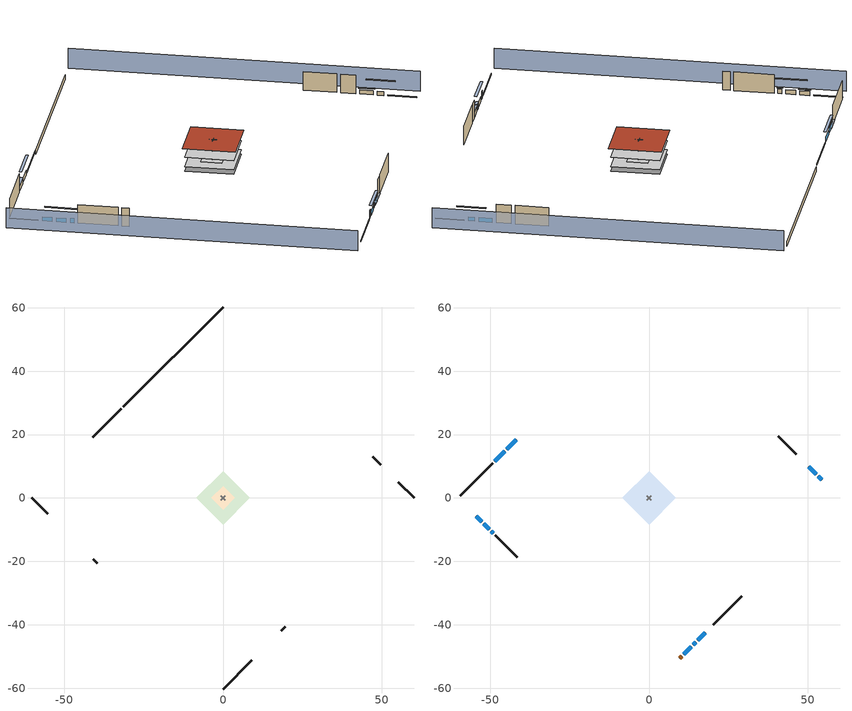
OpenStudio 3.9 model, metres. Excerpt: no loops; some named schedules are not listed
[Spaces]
garage 1
 floor foundation (Slab1 construction): -3.66,0 0,3.66 3.66,0 0,-3.66 z0
 wall outside (Wall1 construction): 49.74,10.49 47.16,13.08 z0.3:5.18
 wall outside (Wall2 construction): 18.39,-41.85 19.68,-40.56 z0.3:5.18
 wall outside (Wall9 construction): -40.9,-19.34 -39.61,-20.63 z0.3:5.18
 wall to conditioned space 1 (Wall5 construction Reversed): 0.65,0.65 -0.65,-0.65 z0.3:5.18
 wall to conditioned space 1 (Wall6 construction Reversed): -0.65,0.65 0.65,-0.65 z0.3:5.18
crawlspace - vented 1
 floor foundation (Slab2 construction): -8.38,0 0,8.38 8.38,0 0,-8.38 z-0.91
 wall outside (RimJoist1 construction): -32.08,28.16 -41.15,19.08 z0.3:0.61
 wall outside (RimJoist2 construction): 60.24,0 55.2,5.04 z0.3:0.61
 wall outside (RimJoist3 construction): 0,-60.24 9.07,-51.16 z0.3:0.61
 wall outside (RimJoist4 construction): -60.24,0 -55.2,-5.04 z0.3:0.61
 wall foundation (FoundationWall1 construction): 0,60.24 -31.42,28.81 z-0.91:0.3
conditioned space 1
 floor to crawlspace - vented 1 (Floor1 construction): -8.38,0 0,8.38 8.38,0 0,-8.38 z0.3
 floor to garage 1 (Floor2 construction): -3.66,0 0,3.66 3.66,0 0,-3.66 z0.3
 floor adiabatic (AdiabaticFloorConstruction): -8.38,0 0,8.38 8.38,0 0,-8.38 z2.74
 wall outside (Wall3 construction): -49.23,11.01 -59.58,0.66 z0.3:5.18
 wall outside (Wall4 construction): 46.5,13.74 40.75,19.49 z0.3:5.18
 wall outside (Wall7 construction): 20.34,-39.9 29.28,-30.96 z0.3:5.18
 wall outside (Wall8 construction): -48.45,-11.79 -41.56,-18.68 z0.3:5.18
 wall outside (AdiabaticWallConstruction): -41.81,18.43 -44.86,15.37 / -45.52,14.72 -48.57,11.67 / 52.77,7.47 50.4,9.84 z0.3:1.43; 54.54,5.7 53.42,6.82 z0.3:1.34; 11.03,-49.21 13.37,-46.87 / -52.14,-8.1 -50.4,-9.84 / -54.54,-5.7 -52.8,-7.44 z0.3:1.4; 14.02,-46.21 14.67,-45.57 z0.3:1.53; 15.32,-44.92 17.73,-42.51 z0.3:1.46; -49.74,-10.5 -49.1,-11.13 z0.3:1.49
 wall outside (AdiabaticWallConstruction 1): 9.73,-50.51 10.38,-49.86 z0.3:2.34
 window (WindowConstruction): -41.81,18.43 -44.86,15.38 z0.3:1.43
 window (WindowConstruction 1): -45.52,14.72 -48.57,11.67 z0.3:1.43
 window (WindowConstruction 2): 54.54,5.7 53.42,6.82 z0.3:1.34
 window (WindowConstruction 3): 52.77,7.47 50.4,9.84 z0.3:1.43
 window (WindowConstruction 4): 11.03,-49.2 13.37,-46.87 z0.3:1.4
 window (WindowConstruction 5): 14.03,-46.21 14.67,-45.57 z0.3:1.52
 window (WindowConstruction 6): 15.32,-44.91 17.73,-42.51 z0.3:1.46
 window (WindowConstruction 7): -52.14,-8.1 -50.4,-9.84 z0.3:1.4
 window (WindowConstruction 8): -49.74,-10.5 -49.1,-11.13 z0.3:1.49
 window (WindowConstruction 9): -54.54,-5.7 -52.8,-7.44 z0.3:1.4
 door (Door): 9.73,-50.51 10.38,-49.86 z0.3:2.34
 ceiling adiabatic (AdiabaticFloorConstruction): 0,-8.38 8.38,0 0,8.38 -8.38,0 z2.74
 roof outside (Roof1 construction): 0,9.14 -9.14,0 0,-9.14 9.14,0 z5.18
shading: -63.47,-3.23 -3.23,-63.47 / 63.47,3.23 3.23,63.47 z0:5.18; -46.8,13.44 -39.87,20.37 -40.3,20.8 -47.23,13.87 z4.18; -48.79,11.45 -45.3,14.93 -45.74,15.36 -49.22,11.88 z1.74; 51.48,8.76 56.48,3.76 56.91,4.19 51.91,9.19 z4.08; 50.19,10.05 52.98,7.26 53.41,7.69 50.62,10.48 z1.74; 15.31,-44.93 9.09,-51.14 9.53,-51.58 15.74,-45.36 z4.15; 14.88,-45.36 13.81,-46.43 14.24,-46.86 15.31,-45.79 z1.83; 17.94,-42.29 15.11,-45.13 15.54,-45.56 18.38,-42.73 z1.77; -48.46,-11.78 -54.08,-6.16 -54.51,-6.59 -48.89,-12.21 z4.15; -48.89,-11.35 -49.96,-10.28 -50.39,-10.71 -49.32,-11.78 z1.8; -52.58,-7.66 -54.75,-5.48 -55.18,-5.92 -53.01,-8.09 z1.71
[Site]
Portland Intl Arpt_OR: Latitude {deg}=45.59; Longitude {deg}=-122.6; Time Zone {hr}=-8; Elevation {m}=33; Terrain=Suburbs; Keep Site Location Information=Yes
[Site:GroundTemperature:Shallow]
10.2558, 8.96328, 8.85977, 9.47314, 11.9355, 14.3863, 16.5111, 17.8571, 17.9714, 16.8767, 14.8061, 12.4304
[Site:WaterMainsTemperature]
Calculation Method=Schedule; Temperature Schedule=mains temperature schedule
[Building]
Building 1
[Material] Roughness=Rough
Name | Thickness {m} | Conductivity {W/m-K} | Density {kg/m3} | Specific Heat {J/kg-K} | Thermal Absorptance | Solar Absorptance | Visible Absorptance
asphalt or fiberglass shingles | 0.00635 | 0.162714 | 1121.4 | 1465.45 | 0.9 | 0.85 | 0.85
roof rigid ins | 0.103632 | 0.029427 | 32.04 | 1214.23 | 0.9 | 0.7 | 0.7
osb sheathing 0.75 in. | 0.01905 | 0.115458 | 512.64 | 1214.23 | 0.9 | 0.7 | 0.7
roof stud and cavity | 0.2032 | 0.0828465 | 78.34581 | 1123.46 | 0.9 | 0.7 | 0.7
gypsum board | 0.0127 | 0.160291 | 801 | 837.4 | 0.9 | 0.6 | 0.6
wood siding | 0.0254 | 0.102417 | 544.68 | 1172.36 | 0.9 | 0.85 | 0.85
osb sheathing 0.5 in. | 0.0127 | 0.115458 | 512.64 | 1214.23 | 0.9 | 0.7 | 0.7
wall stud and cavity | 0.1397 | 0.727959 | 139.0536 | 1170.24 | 0.9 | 0.6 | 0.6
wall stud and cavity 1 | 0.1397 | 0.550994 | 139.0536 | 1170.24 | 0.9 | 0.7 | 0.7
osb sheathing 0.5 in. 1; osb sheathing 0.5 in. 2 | 0.0127 | 0.115458 | 512.64 | 1214.23
wall stud and cavity 2 | 0.1397 | 0.335416 | 139.0536 | 1170.24 | 0.9 | 0.7 | 0.7
rim joist stud and cavity | 0.0508 | 0.178688 | 50.32683 | 1063.81 | 0.9 | 0.6 | 0.6
floor stud and cavity | 0.1397 | 0.923637 | 92.3553 | 1139.71 | 0.9 | 0.7 | 0.7
floor covering | 0.0127 | 0.0433444 | 54.468 | 1339.84 | 0.9 | 0.6 | 0.6
concrete 4.0 in. | 0.1016 | 1.803125 | 2242.8 | 837.4 | 0.9 | 0.7 | 0.7
concrete 8.0 in. | 0.2032 | 1.803125 | 2242.8 | 837.4 | 0.9 | 0.7 | 0.7
soil 0.5 in. | 0.0127 | 1.9041 | 1842.3 | 418.7 | 0.9 | 0.7 | 0.7
wood siding 1; wood siding 2 | 0.0254 | 0.102417 | 544.68 | 1172.36
wall rigid ins; floor rigid ins | 0.512978 | 0.029427 | 32.04 | 1214.23 | 0.9 | 0.7 | 0.7
wall stud and cavity 3 | 0.0889 | 0.380278 | 52.3479 | 1209.89 | 0.9 | 0.7 | 0.7
door material | 0.04445 | 0.0612267 | 512.64 | 1214.23 | 0.9 | 0.7 | 0.7
floor stud and cavity 1 | 0.1397 | 1.75129 | 37.0049 | 1207.88 | 0.9 | 0.7 | 0.7
wall stud and cavity 4 | 0.0889 | 0.391764 | 83.0341 | 1211.67 | 0.9 | 0.7 | 0.7
furniture material conditioned space 1; furniture material garage 1 | 0.1524 | 0.115458 | 640.8 | 1214.23 | 0.9 | 0.6 | 0.6
[Construction]
Roof1 construction: asphalt or fiberglass shingles, roof rigid ins, osb sheathing 0.75 in., roof stud and cavity, gypsum board
Wall1 construction; Wall2 construction: wood siding, osb sheathing 0.5 in., wall stud and cavity
Wall3 construction; Wall4 construction: wood siding, osb sheathing 0.5 in., wall stud and cavity 1, gypsum board
Wall5 construction Reversed: gypsum board, wall stud and cavity 2, osb sheathing 0.5 in. 1
Wall6 construction Reversed: gypsum board, wall stud and cavity 2, osb sheathing 0.5 in. 2
Wall7 construction; Wall8 construction: wood siding, osb sheathing 0.5 in. 2, wall stud and cavity 1, gypsum board
Wall9 construction: wood siding, osb sheathing 0.5 in. 2, wall stud and cavity
RimJoist1 construction; RimJoist2 construction; RimJoist3 construction; RimJoist4 construction: wood siding, rim joist stud and cavity
Floor1 construction; Floor2 construction: floor stud and cavity, osb sheathing 0.75 in., floor covering
Slab1 construction: concrete 4.0 in.
FoundationWall1 construction: concrete 8.0 in.
Slab2 construction: soil 0.5 in.
WindowConstruction; WindowConstruction 1; WindowConstruction 2; WindowConstruction 3; WindowConstruction 4; WindowConstruction 5; WindowConstruction 6; WindowConstruction 7; WindowConstruction 8; WindowConstruction 9: WindowMaterial
AdiabaticWallConstruction: wood siding 1, wall rigid ins, wall stud and cavity 3, gypsum board
Door: door material
AdiabaticWallConstruction 1: wood siding 2, wall rigid ins, wall stud and cavity 3, gypsum board
AdiabaticFloorConstruction: floor stud and cavity 1, floor rigid ins, osb sheathing 0.75 in., floor covering
PartitionWallConstruction: gypsum board, wall stud and cavity 4, gypsum board
furniture construction conditioned space 1: furniture material conditioned space 1
furniture construction garage 1: furniture material garage 1
[WindowMaterial:SimpleGlazingSystem]
WindowMaterial: U-Factor {W/m2-K}=2.78222; Solar Heat Gain Coefficient=0.56
[ThermalZone] Multiplier=1; Use Ideal Air Loads=No
Name | Volume {m3} | Thermostat
conditioned space | 749.83 | conditioned space temperature setpoint
garage | 65.242
crawlspace - vented | 171.147
[Sizing:Zone] Zone Cooling Design Supply Air Temperature Input Method=SupplyAirTemperature; Zone Cooling Design Supply Air Temperature {C}=14; Zone Cooling Design Supply Air Temperature Difference {deltaC}=11.11; Zone Heating Design Supply Air Temperature Input Method=SupplyAirTemperature; Zone Heating Design Supply Air Temperature {C}=40; Zone Heating Design Supply Air Temperature Difference {deltaC}=11.11; Zone Cooling Design Supply Air Humidity Ratio {kg-H2O/kg-air}=0.0085; Zone Heating Design Supply Air Humidity Ratio {kg-H2O/kg-air}=0.008; Cooling Design Air Flow Method=DesignDay; Heating Design Air Flow Method=DesignDay; Account for Dedicated Outdoor Air System=No; Dedicated Outdoor Air System Control Strategy=NeutralSupplyAir; Dedicated Outdoor Air Low Setpoint Temperature for Design {C}=autosize; Dedicated Outdoor Air High Setpoint Temperature for Design {C}=autosize; Zone Load Sizing Method=Sensible Load Only No Latent Load; Zone Latent Cooling Design Supply Air Humidity Ratio Input Method=HumidityRatioDifference; Zone Cooling Design Supply Air Humidity Ratio Difference {kgWater/kgDryAir}=0.005; Zone Latent Heating Design Supply Air Humidity Ratio Input Method=HumidityRatioDifference; Zone Humidification Design Supply Air Humidity Ratio Difference {kgWater/kgDryAir}=0.005; Sizing Option=Coincident
garage; crawlspace - vented
[Space]
Name | Thermal Zone | Volume {m3}
conditioned space 1 | conditioned space | 749.83
garage 1 | garage | 65.242
crawlspace - vented 1 | crawlspace - vented | 171.147
[ThermostatSetpoint:DualSetpoint]
conditioned space temperature setpoint: Heating Setpoint Temperature Schedule=heating setpoint; Cooling Setpoint Temperature Schedule=cooling setpoint; Temperature Difference Between Cutout And Setpoint {deltaC}=0
[Foundation:Kiva] Wall Depth Below Slab {m}=0.2032
Name | Initial Indoor Air Temperature {C} | Wall Height Above Grade {m}
Foundation Kiva 1 | 13.4258 | 0.1016
Foundation Kiva 2 | 8.24991 | 0.3048
[Foundation:Kiva:Settings]
Soil Conductivity {W/m-K}=1.9041; Soil Density {kg/m3}=1842.3; Soil Specific Heat {J/kg-K}=418.7; Ground Solar Absorptivity=0.9; Ground Thermal Absorptivity=0.9; Ground Surface Roughness {m}=0.03; Far-Field Width {m}=40; Deep-Ground Boundary Condition=ZeroFlux; Deep-Ground Depth {m}=40; Minimum Cell Dimension {m}=0.2; Maximum Cell Growth Coefficient=3; Simulation Timestep=Timestep
[SurfaceProperty:ExposedFoundationPerimeter] Exposed Perimeter Calculation Method=TotalExposedPerimeter
Name | Total Exposed Perimeter {m}
Slab1 | 14.6304
Slab2 | 44.43984
[SurfaceProperty:IncidentSolarMultiplier] Incident Solar Multiplier=1; Incident Solar Multiplier Schedule=trans schedule winter=0.85 summer=0.7
Window1; Window2; Window3; Window4; Window5; Window6; Window7; Window8; Window9; Window10
[InternalMass:Definition] Design Level Calculation Method=SurfaceArea
Name | Construction | Surface Area {m2}
partition wall mass | PartitionWallConstruction | 307.509
furniture mass conditioned space 1 | furniture construction conditioned space 1 | 123.004
furniture mass garage 1 | furniture construction garage 1 | 2.67561
[InternalMass] Multiplier=1
Name | Internal Mass Definition | Space or SpaceType
partition wall mass | partition wall mass | conditioned space 1
furniture mass conditioned space 1 | furniture mass conditioned space 1 | conditioned space 1
furniture mass garage 1 | furniture mass garage 1 | garage 1
[EnergyManagementSystem:Sensor]
Name | Output Variable or Output Meter Index Key | Output Variable or Output Meter
water_heater_T_set | water heater setpoint | Schedule Value
out_pb_s |  | Site Outdoor Air Barometric Pressure
out_wt_s |  | Site Outdoor Air Humidity Ratio
site_vw_s |  | Site Wind Speed
cool_season | cooling season schedule | Schedule Value
natural_vent_s | natural vent schedule | Schedule Value
htg_sp_s | heating setpoint | Schedule Value
clg_sp_s | cooling setpoint | Schedule Value
mech_vent_range_fan_0_sch_s | mech vent range fan 0 schedule | Schedule Value
mech_vent_bath_fan_0_sch_s | mech vent bath fan 0 schedule | Schedule Value
clothes_dryer_exhaust_0_sch_s | clothes_dryer | Schedule Value
htg_load_cond |  | Heating:EnergyTransfer:Zone:CONDITIONED SPACE
clg_load_cond |  | Cooling:EnergyTransfer:Zone:CONDITIONED SPACE
s_conv | Floor1 | Surface Inside Face Convection Heat Gain Energy
s_ig | Floor1 | Surface Inside Face Internal Gains Radiation Heat Gain Energy
s_sol | Floor1 | Surface Inside Face Solar Radiation Heat Gain Energy
s_lgt | Floor1 | Surface Inside Face Lights Radiation Heat Gain Energy
s_surf | Floor1 | Surface Inside Face Net Surface Thermal Radiation Heat Gain Energy
s_conv_1 | Floor2 | Surface Inside Face Convection Heat Gain Energy
s_ig_1 | Floor2 | Surface Inside Face Internal Gains Radiation Heat Gain Energy
s_sol_1 | Floor2 | Surface Inside Face Solar Radiation Heat Gain Energy
s_lgt_1 | Floor2 | Surface Inside Face Lights Radiation Heat Gain Energy
s_surf_1 | Floor2 | Surface Inside Face Net Surface Thermal Radiation Heat Gain Energy
s_conv_2 | inferred conditioned ceiling | Surface Inside Face Convection Heat Gain Energy
s_ig_2 | inferred conditioned ceiling | Surface Inside Face Internal Gains Radiation Heat Gain Energy
s_sol_2 | inferred conditioned ceiling | Surface Inside Face Solar Radiation Heat Gain Energy
s_lgt_2 | inferred conditioned ceiling | Surface Inside Face Lights Radiation Heat Gain Energy
s_surf_2 | inferred conditioned ceiling | Surface Inside Face Net Surface Thermal Radiation Heat Gain Energy
s_conv_3 | inferred conditioned floor | Surface Inside Face Convection Heat Gain Energy
s_ig_3 | inferred conditioned floor | Surface Inside Face Internal Gains Radiation Heat Gain Energy
s_sol_3 | inferred conditioned floor | Surface Inside Face Solar Radiation Heat Gain Energy
s_lgt_3 | inferred conditioned floor | Surface Inside Face Lights Radiation Heat Gain Energy
s_surf_3 | inferred conditioned floor | Surface Inside Face Net Surface Thermal Radiation Heat Gain Energy
s_conv_4 | Roof1 | Surface Inside Face Convection Heat Gain Energy
s_ig_4 | Roof1 | Surface Inside Face Internal Gains Radiation Heat Gain Energy
s_sol_4 | Roof1 | Surface Inside Face Solar Radiation Heat Gain Energy
s_lgt_4 | Roof1 | Surface Inside Face Lights Radiation Heat Gain Energy
s_surf_4 | Roof1 | Surface Inside Face Net Surface Thermal Radiation Heat Gain Energy
ss_sol | Door1 | Surface Inside Face Solar Radiation Heat Gain Energy
ss_lgt | Door1 | Surface Inside Face Lights Radiation Heat Gain Energy
ss_conv | Door1 | Surface Inside Face Convection Heat Gain Energy
ss_ig | Door1 | Surface Inside Face Internal Gains Radiation Heat Gain Energy
ss_surf | Door1 | Surface Inside Face Net Surface Thermal Radiation Heat Gain Energy
ss_conv_1 | Window1 | Surface Inside Face Convection Heat Gain Energy
ss_ig_1 | Window1 | Surface Inside Face Internal Gains Radiation Heat Gain Energy
ss_surf_1 | Window1 | Surface Inside Face Net Surface Thermal Radiation Heat Gain Energy
ss_trans_in | Window1 | Surface Window Transmitted Solar Radiation Rate
ss_back_out | Window1 | Surface Window Shortwave from Zone Back Out Window Heat Transfer Rate
ss_trans_out | Window1 | Surface Inside Face Initial Transmitted Diffuse Transmitted Out Window Solar Radiation Rate
ss_conv_2 | Window10 | Surface Inside Face Convection Heat Gain Energy
ss_ig_2 | Window10 | Surface Inside Face Internal Gains Radiation Heat Gain Energy
ss_surf_2 | Window10 | Surface Inside Face Net Surface Thermal Radiation Heat Gain Energy
ss_trans_in_1 | Window10 | Surface Window Transmitted Solar Radiation Rate
ss_back_out_1 | Window10 | Surface Window Shortwave from Zone Back Out Window Heat Transfer Rate
ss_trans_out_1 | Window10 | Surface Inside Face Initial Transmitted Diffuse Transmitted Out Window Solar Radiation Rate
ss_conv_3 | Window2 | Surface Inside Face Convection Heat Gain Energy
ss_ig_3 | Window2 | Surface Inside Face Internal Gains Radiation Heat Gain Energy
ss_surf_3 | Window2 | Surface Inside Face Net Surface Thermal Radiation Heat Gain Energy
ss_trans_in_2 | Window2 | Surface Window Transmitted Solar Radiation Rate
ss_back_out_2 | Window2 | Surface Window Shortwave from Zone Back Out Window Heat Transfer Rate
ss_trans_out_2 | Window2 | Surface Inside Face Initial Transmitted Diffuse Transmitted Out Window Solar Radiation Rate
ss_conv_4 | Window3 | Surface Inside Face Convection Heat Gain Energy
ss_ig_4 | Window3 | Surface Inside Face Internal Gains Radiation Heat Gain Energy
ss_surf_4 | Window3 | Surface Inside Face Net Surface Thermal Radiation Heat Gain Energy
ss_trans_in_3 | Window3 | Surface Window Transmitted Solar Radiation Rate
ss_back_out_3 | Window3 | Surface Window Shortwave from Zone Back Out Window Heat Transfer Rate
ss_trans_out_3 | Window3 | Surface Inside Face Initial Transmitted Diffuse Transmitted Out Window Solar Radiation Rate
ss_conv_5 | Window4 | Surface Inside Face Convection Heat Gain Energy
ss_ig_5 | Window4 | Surface Inside Face Internal Gains Radiation Heat Gain Energy
ss_surf_5 | Window4 | Surface Inside Face Net Surface Thermal Radiation Heat Gain Energy
ss_trans_in_4 | Window4 | Surface Window Transmitted Solar Radiation Rate
ss_back_out_4 | Window4 | Surface Window Shortwave from Zone Back Out Window Heat Transfer Rate
ss_trans_out_4 | Window4 | Surface Inside Face Initial Transmitted Diffuse Transmitted Out Window Solar Radiation Rate
ss_conv_6 | Window5 | Surface Inside Face Convection Heat Gain Energy
ss_ig_6 | Window5 | Surface Inside Face Internal Gains Radiation Heat Gain Energy
ss_surf_6 | Window5 | Surface Inside Face Net Surface Thermal Radiation Heat Gain Energy
ss_trans_in_5 | Window5 | Surface Window Transmitted Solar Radiation Rate
ss_back_out_5 | Window5 | Surface Window Shortwave from Zone Back Out Window Heat Transfer Rate
ss_trans_out_5 | Window5 | Surface Inside Face Initial Transmitted Diffuse Transmitted Out Window Solar Radiation Rate
ss_conv_7 | Window6 | Surface Inside Face Convection Heat Gain Energy
ss_ig_7 | Window6 | Surface Inside Face Internal Gains Radiation Heat Gain Energy
ss_surf_7 | Window6 | Surface Inside Face Net Surface Thermal Radiation Heat Gain Energy
ss_trans_in_6 | Window6 | Surface Window Transmitted Solar Radiation Rate
ss_back_out_6 | Window6 | Surface Window Shortwave from Zone Back Out Window Heat Transfer Rate
ss_trans_out_6 | Window6 | Surface Inside Face Initial Transmitted Diffuse Transmitted Out Window Solar Radiation Rate
ss_conv_8 | Window7 | Surface Inside Face Convection Heat Gain Energy
ss_ig_8 | Window7 | Surface Inside Face Internal Gains Radiation Heat Gain Energy
ss_surf_8 | Window7 | Surface Inside Face Net Surface Thermal Radiation Heat Gain Energy
ss_trans_in_7 | Window7 | Surface Window Transmitted Solar Radiation Rate
ss_back_out_7 | Window7 | Surface Window Shortwave from Zone Back Out Window Heat Transfer Rate
ss_trans_out_7 | Window7 | Surface Inside Face Initial Transmitted Diffuse Transmitted Out Window Solar Radiation Rate
ss_conv_9 | Window8 | Surface Inside Face Convection Heat Gain Energy
ss_ig_9 | Window8 | Surface Inside Face Internal Gains Radiation Heat Gain Energy
ss_surf_9 | Window8 | Surface Inside Face Net Surface Thermal Radiation Heat Gain Energy
ss_trans_in_8 | Window8 | Surface Window Transmitted Solar Radiation Rate
ss_back_out_8 | Window8 | Surface Window Shortwave from Zone Back Out Window Heat Transfer Rate
ss_trans_out_8 | Window8 | Surface Inside Face Initial Transmitted Diffuse Transmitted Out Window Solar Radiation Rate
ss_conv_10 | Window9 | Surface Inside Face Convection Heat Gain Energy
ss_ig_10 | Window9 | Surface Inside Face Internal Gains Radiation Heat Gain Energy
ss_surf_10 | Window9 | Surface Inside Face Net Surface Thermal Radiation Heat Gain Energy
ss_trans_in_9 | Window9 | Surface Window Transmitted Solar Radiation Rate
ss_back_out_9 | Window9 | Surface Window Shortwave from Zone Back Out Window Heat Transfer Rate
ss_trans_out_9 | Window9 | Surface Inside Face Initial Transmitted Diffuse Transmitted Out Window Solar Radiation Rate
s_conv_5 | Wall3 | Surface Inside Face Convection Heat Gain Energy
s_ig_5 | Wall3 | Surface Inside Face Internal Gains Radiation Heat Gain Energy
[ElectricEquipment:Definition] Design Level Calculation Method=EquipmentLevel
Name | Design Level {W} | Fraction Latent | Fraction Radiant | Fraction Lost
ceiling fan | 18.326 | 0 | 0.558 | 0
clothes washer | 326.132 | 0.03 | 0.162 | 0.7
clothes dryer | 5775.62 | 0.015 | 0.081 | 0.85
dishwasher | 331.374 | 0.3 | 0.18 | 0.4
fridge | 43.7215 | 0 | 0.6 | 0
freezer | 194.914 | 0 | 0.6 | 0
cooking range | 816.253 | 0.08 | 0.432 | 0.2
misc tv | 450.585 | 0 | 0.6 | 0
misc plug loads | 411.261 | 0.021 | 0.558 | 0.049
whole house fan; mech vent house fan | 0 | 0 | 0 | 1
mech vent house fan cfis | 0 | 0 | 0 | 0
mech vent range fan 0; mech vent bath fan 0 | 30 | 0 | 0 | 1
[ElectricEquipment]
Name | Electric Equipment Definition | Space or SpaceType | Schedule
ceiling fan | ceiling fan | conditioned space 1 | ceiling_fan
clothes washer | clothes washer | conditioned space 1 | clothes_washer
clothes dryer | clothes dryer | conditioned space 1 | clothes_dryer
dishwasher | dishwasher | conditioned space 1 | dishwasher
fridge | fridge | conditioned space 1 | fridge schedule
freezer | freezer | garage 1 | freezer schedule
cooking range | cooking range | conditioned space 1 | cooking_range
misc tv | misc tv | conditioned space 1 | plug_loads_tv
misc plug loads | misc plug loads | conditioned space 1 | plug_loads_other
whole house fan | whole house fan | conditioned space 1 | Always On Discrete
mech vent house fan | mech vent house fan | conditioned space 1 | mech vent house fan schedule
mech vent house fan cfis | mech vent house fan cfis | conditioned space 1 | mech vent house fan cfis schedule
mech vent range fan 0 | mech vent range fan 0 | conditioned space 1 | mech vent range fan 0 schedule
mech vent bath fan 0 | mech vent bath fan 0 | conditioned space 1 | mech vent bath fan 0 schedule
[OtherEquipment:Definition] Design Level Calculation Method=EquipmentLevel
Name | Design Level {W} | Fraction Latent | Fraction Radiant | Fraction Lost
water heater sens; mech vent house fan sensible load | 0 | 0 | 0 | 0
water heater lat; mech vent house fan latent load | 0 | 1 | 0 | 0
water heater energy adjustment1 | 0.01 | 0 | 0 | 1
clothes dryer 2 | 0 | 0.015 | 0.081 | 0.85
cooking range 2 | 0 | 0.08 | 0.432 | 0.2
general water use sensible | -43.4886 | 0 | 0.6 | 0
general water use latent | 44.1266 | 1 | 0 | 0
[OtherEquipment] Space or SpaceType=conditioned space 1
Name | Other Equipment Definition | Schedule | Fuel Type
water heater sens | water heater sens | Always On Discrete
water heater lat | water heater lat | Always On Discrete
water heater energy adjustment1 | water heater energy adjustment1 | Always On Discrete | Electricity
clothes dryer 1 | clothes dryer 2 | clothes_dryer | Electricity
cooking range 1 | cooking range 2 | cooking_range | Electricity
general water use sensible | general water use sensible | general water use schedule
general water use latent | general water use latent | general water use schedule
mech vent house fan sensible load | mech vent house fan sensible load | Always On Discrete
mech vent house fan latent load | mech vent house fan latent load | Always On Discrete
[WaterUse:Equipment:Definition]
Name | Peak Flow Rate {m3/s}
clothes washer | 1.12157e-05
dishwasher | 5.82899e-06
[Lights:Definition] Design Level Calculation Method=LightingLevel; Fraction Radiant=0.6; Fraction Visible=0.2; Return Air Fraction=0
Name | Lighting Level {W}
interior lighting | 395.156
garage lighting | 8.09591
[Lights] Fraction Replaceable=1
Name | Lights Definition | Space or SpaceType | Schedule
interior lighting | interior lighting | conditioned space 1 | lighting_interior
garage lighting | garage lighting | garage 1 | lighting_garage
[Exterior:Lights:Definition]
exterior lighting: Design Level {W}=10.1836
[Exterior:Lights]
exterior lighting: Exterior Lights Definition=exterior lighting; Schedule=exterior lighting schedule
[People:Definition]
occupants: Number of People Calculation Method=People; Number of People {people}=2; Fraction Radiant=0.314171; Sensible Heat Fraction=0.56303; Carbon Dioxide Generation Rate {m3/s-W}=0; Enable ASHRAE 55 Comfort Warnings=No; Mean Radiant Temperature Calculation Type=EnclosureAveraged
[People]
occupants: People Definition=occupants; Space or SpaceType=conditioned space 1; Number of People Schedule=occupants; Activity Level Schedule=occupants activity schedule; Multiplier=1
[SpaceInfiltration:DesignFlowRate] Schedule=Always On Discrete
Name | Space or SpaceType | Design Flow Rate Calculation Method | Design Flow Rate {m3/s} | Air Changes per Hour {1/hr} | Constant Term Coefficient | Temperature Term Coefficient | Velocity Term Coefficient | Velocity Squared Term Coefficient
natural vent flow; whole house fan flow; infil flow | conditioned space 1 | Flow/Space | 0
infil crawlspace - vented 1 | crawlspace - vented 1 | AirChanges/Hour |  | 2.6013 | 1 | 0 | 0 | 0
[SpaceInfiltration:EffectiveLeakageArea]
infil garage 1: Space or SpaceType=garage 1; Schedule=Always On Discrete; Effective Air Leakage Area {cm2}=81.551; Stack Coefficient=0.000129147; Wind Coefficient=4.64657e-05
